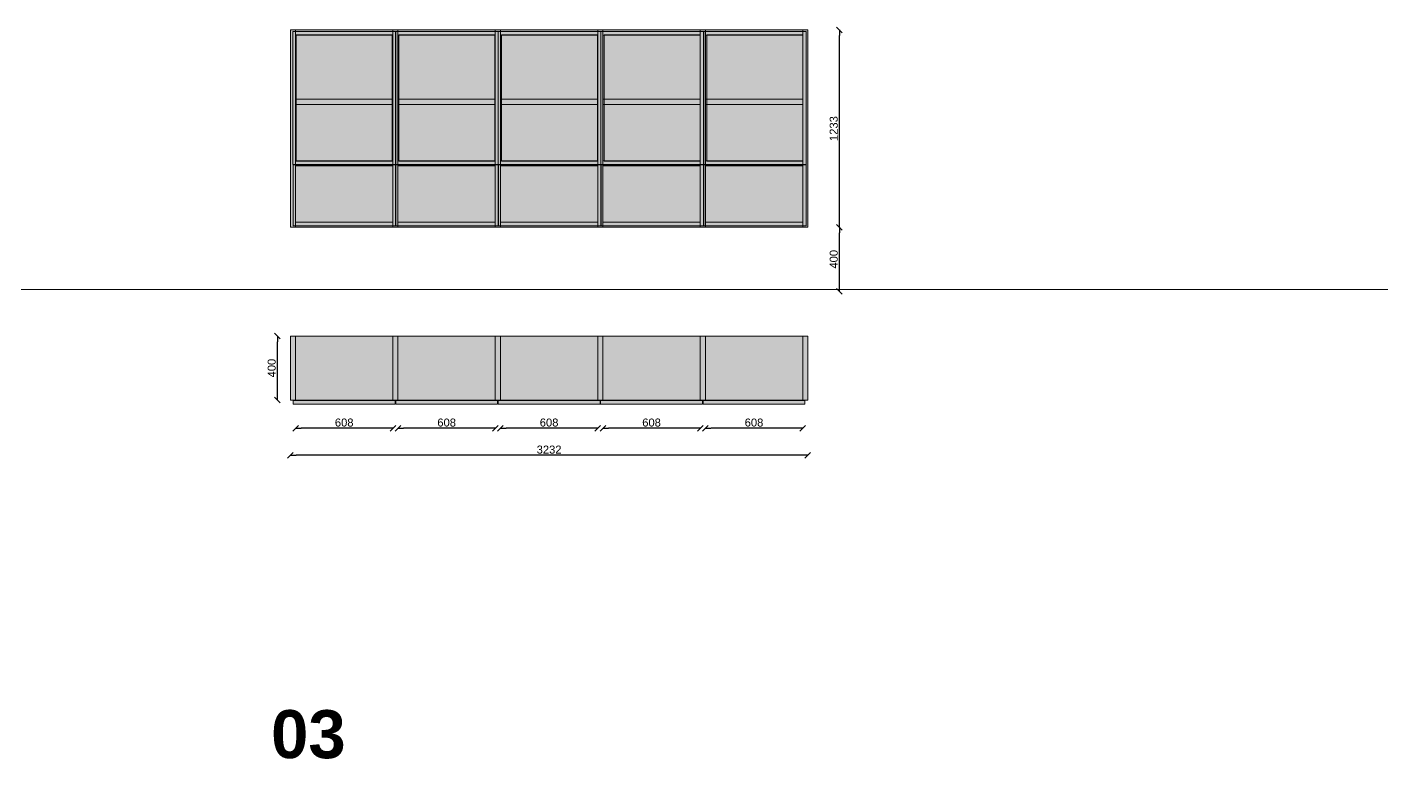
# Model space of a CAD drawing. Header units: inches. Extents: x -2150 to 187520, y -61540 to -22885.
# Drawn here: x 66319 to 74782, y -32826 to -28253 of the extents above; entities that cross this region are included whole.
import ezdxf

# ---------------------------------------------------------------- set-up
doc = ezdxf.new("R2010")
doc.units = ezdxf.units.IN
doc.header["$MEASUREMENT"] = 0
doc.layers.add('Linee arredi', color=3, linetype='Continuous', lineweight=20)
doc.layers.add('Quote', color=5, linetype='Continuous')
doc.styles.add('Arial', font='Arial.ttf')
doc.styles.add('Arial (bold)', font='Arial Bold.ttf')
doc.dimstyles.new('M&C_quote arredo', dxfattribs={"dimtxt": 50, "dimasz": 35.34668, "dimexe": 0, "dimexo": 0, "dimgap": 10, "dimtad": 1, "dimdec": 0, "dimtxsty": 'Arial', "dimblk": 'VW_SLASH', "dimcen": 0, "dimse1": 1, "dimse2": 1, "dimazin": 0, "dimtfac": 1, "dimtdec": 0, "dimtix": 1, "dimtmove": 0, "dimatfit": 0, "dimldrblk": 'VW_SLASH', "dimfxl": 0, "dimfxlon": 1, "dimfrac": 2, "dimtolj": 1, "dimarcsym": 0})

# ---------------------------------------------------------------- blocks, each defined once
blk = doc.blocks.new('VW_SLASH')
at = {"color": 0, "linetype": 'ByBlock', "lineweight": -2, "transparency": 16777216}
blk.add_line((0, 0), (-1, 0), dxfattribs=at)
at = {"color": 0, "linetype": 'Continuous', "lineweight": -2, "transparency": 16777216, "flags": 128}
blk.add_lwpolyline([(0.5, 0.5), (-0.5, -0.5)], dxfattribs=at)
blk = doc.blocks.new('*D342')
at = {"layer": 'Defpoints', "color": 0, "transparency": 16777216}
for p in [(67882.1, -30184.1), (67963.4, -30184.1), (67963.4, -30584.1)]:
    blk.add_point(p, dxfattribs=at)
at = {"layer": 'Quote', "color": 0, "lineweight": -2, "transparency": 16777216}
blk.add_line((67882.1, -30548.8), (67882.1, -30219.5), dxfattribs=at)
at = {"layer": 'Quote', "color": 0, "lineweight": -2, "transparency": 16777216, "xscale": 35.3466796875, "yscale": 35.3466796875, "zscale": 35.3466796875}
for p, rotation in [((67882.1, -30184.1), 90), ((67882.1, -30584.1), 270)]:
    blk.add_blockref('VW_SLASH', p, dxfattribs=dict(at, rotation=rotation))
at = {"layer": 'Quote', "color": 0, "transparency": 16777216, "insert": (67846.6, -30384.1), "char_height": 50, "attachment_point": 5, "rotation": 90, "style": 'Arial'}
blk.add_mtext('\\A1;400', dxfattribs=at)
blk = doc.blocks.new('*D343')
at = {"layer": 'Defpoints', "color": 0, "transparency": 16777216}
for p in [(67995.4, -30584.1), (68603.4, -30584.1), (67995.4, -30760.1)]:
    blk.add_point(p, dxfattribs=at)
at = {"layer": 'Quote', "color": 0, "lineweight": -2, "transparency": 16777216}
blk.add_line((68568.1, -30760.1), (68030.8, -30760.1), dxfattribs=at)
at = {"layer": 'Quote', "color": 0, "lineweight": -2, "transparency": 16777216, "xscale": 35.3466796875, "yscale": 35.3466796875, "zscale": 35.3466796875, "rotation": 180}
blk.add_blockref('VW_SLASH', (67995.4, -30760.1), dxfattribs=at)
at = {"layer": 'Quote', "color": 0, "lineweight": -2, "transparency": 16777216, "xscale": 35.3466796875, "yscale": 35.3466796875, "zscale": 35.3466796875}
blk.add_blockref('VW_SLASH', (68603.4, -30760.1), dxfattribs=at)
at = {"layer": 'Quote', "color": 0, "transparency": 16777216, "insert": (68299.4, -30724.6), "char_height": 50, "attachment_point": 5, "style": 'Arial'}
blk.add_mtext('\\A1;608', dxfattribs=at)
blk = doc.blocks.new('*D344')
at = {"layer": 'Defpoints', "color": 0, "transparency": 16777216}
for p in [(68635.4, -30584.1), (69243.4, -30584.1), (68635.4, -30760.1)]:
    blk.add_point(p, dxfattribs=at)
at = {"layer": 'Quote', "color": 0, "lineweight": -2, "transparency": 16777216}
blk.add_line((69208.1, -30760.1), (68670.8, -30760.1), dxfattribs=at)
at = {"layer": 'Quote', "color": 0, "lineweight": -2, "transparency": 16777216, "xscale": 35.3466796875, "yscale": 35.3466796875, "zscale": 35.3466796875, "rotation": 180}
blk.add_blockref('VW_SLASH', (68635.4, -30760.1), dxfattribs=at)
at = {"layer": 'Quote', "color": 0, "lineweight": -2, "transparency": 16777216, "xscale": 35.3466796875, "yscale": 35.3466796875, "zscale": 35.3466796875}
blk.add_blockref('VW_SLASH', (69243.4, -30760.1), dxfattribs=at)
at = {"layer": 'Quote', "color": 0, "transparency": 16777216, "insert": (68939.4, -30724.6), "char_height": 50, "attachment_point": 5, "style": 'Arial'}
blk.add_mtext('\\A1;608', dxfattribs=at)
blk = doc.blocks.new('*D345')
at = {"layer": 'Defpoints', "color": 0, "transparency": 16777216}
for p in [(69275.4, -30584.1), (69883.4, -30584.1), (69275.4, -30760.1)]:
    blk.add_point(p, dxfattribs=at)
at = {"layer": 'Quote', "color": 0, "lineweight": -2, "transparency": 16777216}
blk.add_line((69848.1, -30760.1), (69310.8, -30760.1), dxfattribs=at)
at = {"layer": 'Quote', "color": 0, "lineweight": -2, "transparency": 16777216, "xscale": 35.3466796875, "yscale": 35.3466796875, "zscale": 35.3466796875, "rotation": 180}
blk.add_blockref('VW_SLASH', (69275.4, -30760.1), dxfattribs=at)
at = {"layer": 'Quote', "color": 0, "lineweight": -2, "transparency": 16777216, "xscale": 35.3466796875, "yscale": 35.3466796875, "zscale": 35.3466796875}
blk.add_blockref('VW_SLASH', (69883.4, -30760.1), dxfattribs=at)
at = {"layer": 'Quote', "color": 0, "transparency": 16777216, "insert": (69579.4, -30724.6), "char_height": 50, "attachment_point": 5, "style": 'Arial'}
blk.add_mtext('\\A1;608', dxfattribs=at)
blk = doc.blocks.new('*D346')
at = {"layer": 'Defpoints', "color": 0, "transparency": 16777216}
for p in [(69915.4, -30584.1), (70523.4, -30584.1), (69915.4, -30760.1)]:
    blk.add_point(p, dxfattribs=at)
at = {"layer": 'Quote', "color": 0, "lineweight": -2, "transparency": 16777216}
blk.add_line((70488.1, -30760.1), (69950.8, -30760.1), dxfattribs=at)
at = {"layer": 'Quote', "color": 0, "lineweight": -2, "transparency": 16777216, "xscale": 35.3466796875, "yscale": 35.3466796875, "zscale": 35.3466796875, "rotation": 180}
blk.add_blockref('VW_SLASH', (69915.4, -30760.1), dxfattribs=at)
at = {"layer": 'Quote', "color": 0, "lineweight": -2, "transparency": 16777216, "xscale": 35.3466796875, "yscale": 35.3466796875, "zscale": 35.3466796875}
blk.add_blockref('VW_SLASH', (70523.4, -30760.1), dxfattribs=at)
at = {"layer": 'Quote', "color": 0, "transparency": 16777216, "insert": (70219.4, -30724.6), "char_height": 50, "attachment_point": 5, "style": 'Arial'}
blk.add_mtext('\\A1;608', dxfattribs=at)
blk = doc.blocks.new('*D347')
at = {"layer": 'Defpoints', "color": 0, "transparency": 16777216}
for p in [(70555.4, -30584.1), (71163.4, -30584.1), (70555.4, -30760.1)]:
    blk.add_point(p, dxfattribs=at)
at = {"layer": 'Quote', "color": 0, "lineweight": -2, "transparency": 16777216}
blk.add_line((71128.1, -30760.1), (70590.8, -30760.1), dxfattribs=at)
at = {"layer": 'Quote', "color": 0, "lineweight": -2, "transparency": 16777216, "xscale": 35.3466796875, "yscale": 35.3466796875, "zscale": 35.3466796875, "rotation": 180}
blk.add_blockref('VW_SLASH', (70555.4, -30760.1), dxfattribs=at)
at = {"layer": 'Quote', "color": 0, "lineweight": -2, "transparency": 16777216, "xscale": 35.3466796875, "yscale": 35.3466796875, "zscale": 35.3466796875}
blk.add_blockref('VW_SLASH', (71163.4, -30760.1), dxfattribs=at)
at = {"layer": 'Quote', "color": 0, "transparency": 16777216, "insert": (70859.4, -30724.6), "char_height": 50, "attachment_point": 5, "style": 'Arial'}
blk.add_mtext('\\A1;608', dxfattribs=at)
blk = doc.blocks.new('*D348')
at = {"layer": 'Defpoints', "color": 0, "transparency": 16777216}
for p in [(67963.4, -30584.1), (71195.4, -30584.1), (67963.4, -30929.1)]:
    blk.add_point(p, dxfattribs=at)
at = {"layer": 'Quote', "color": 0, "lineweight": -2, "transparency": 16777216}
blk.add_line((71160.1, -30929.1), (67998.8, -30929.1), dxfattribs=at)
at = {"layer": 'Quote', "color": 0, "lineweight": -2, "transparency": 16777216, "xscale": 35.3466796875, "yscale": 35.3466796875, "zscale": 35.3466796875, "rotation": 180}
blk.add_blockref('VW_SLASH', (67963.4, -30929.1), dxfattribs=at)
at = {"layer": 'Quote', "color": 0, "lineweight": -2, "transparency": 16777216, "xscale": 35.3466796875, "yscale": 35.3466796875, "zscale": 35.3466796875}
blk.add_blockref('VW_SLASH', (71195.4, -30929.1), dxfattribs=at)
at = {"layer": 'Quote', "color": 0, "transparency": 16777216, "insert": (69579.4, -30893.6), "char_height": 50, "attachment_point": 5, "style": 'Arial'}
blk.add_mtext('\\A1;3232', dxfattribs=at)
blk = doc.blocks.new('*D349')
at = {"layer": 'Defpoints', "color": 0, "transparency": 16777216}
for p in [(71195.4, -28271.1), (71393.1, -28271.1), (71195.4, -29504.1)]:
    blk.add_point(p, dxfattribs=at)
at = {"layer": 'Quote', "color": 0, "lineweight": -2, "transparency": 16777216}
blk.add_line((71393.1, -29468.8), (71393.1, -28306.5), dxfattribs=at)
at = {"layer": 'Quote', "color": 0, "lineweight": -2, "transparency": 16777216, "xscale": 35.3466796875, "yscale": 35.3466796875, "zscale": 35.3466796875}
for p, rotation in [((71393.1, -28271.1), 90), ((71393.1, -29504.1), 270)]:
    blk.add_blockref('VW_SLASH', p, dxfattribs=dict(at, rotation=rotation))
at = {"layer": 'Quote', "color": 0, "transparency": 16777216, "insert": (71357.6, -28887.6), "char_height": 50, "attachment_point": 5, "rotation": 90, "style": 'Arial'}
blk.add_mtext('\\A1;1233', dxfattribs=at)
blk = doc.blocks.new('*D350')
at = {"layer": 'Defpoints', "color": 0, "transparency": 16777216}
for p in [(71195.4, -29504.1), (71393.1, -29504.1), (71195.4, -29904.1)]:
    blk.add_point(p, dxfattribs=at)
at = {"layer": 'Quote', "color": 0, "lineweight": -2, "transparency": 16777216}
blk.add_line((71393.1, -29868.8), (71393.1, -29539.5), dxfattribs=at)
at = {"layer": 'Quote', "color": 0, "lineweight": -2, "transparency": 16777216, "xscale": 35.3466796875, "yscale": 35.3466796875, "zscale": 35.3466796875}
for p, rotation in [((71393.1, -29504.1), 90), ((71393.1, -29904.1), 270)]:
    blk.add_blockref('VW_SLASH', p, dxfattribs=dict(at, rotation=rotation))
at = {"layer": 'Quote', "color": 0, "transparency": 16777216, "insert": (71357.6, -29704.1), "char_height": 50, "attachment_point": 5, "rotation": 90, "style": 'Arial'}
blk.add_mtext('\\A1;400', dxfattribs=at)
blk = doc.blocks.new('Gruppo-56')
at = {"layer": 'Linee arredi'}
h = blk.add_hatch(color=252, dxfattribs=at)
h.dxf.hatch_style = 1
h.paths.add_polyline_path([(-71560.7, 60052.7), (-72200.7, 60052.7), (-72200.7, 59222.7), (-71560.7, 59222.7)])
h.paths.add_polyline_path([(-71580.7, 60032.7), (-71580.7, 59242.7), (-72180.7, 59242.7), (-72180.7, 60032.7)], flags=16)
at = {"layer": 'Linee arredi', "transparency": 33554636}
h = blk.add_hatch(color=256, dxfattribs=at)
h.dxf.hatch_style = 1
h.set_gradient(color1=(195, 255, 255), tint=1)
h.paths.add_polyline_path([(-71580.7, 60032.7), (-72180.7, 60032.7), (-72180.7, 59242.7), (-71580.7, 59242.7)])
at = {"layer": 'Linee arredi', "linetype": 'Continuous', "lineweight": 5, "transparency": 33554687, "flags": 128}
for points in [[(-71560.7, 59222.7), (-71560.7, 60052.7), (-72200.7, 60052.7), (-72200.7, 59222.7)], [(-72180.7, 60032.7), (-71580.7, 60032.7), (-71580.7, 59242.7), (-72180.7, 59242.7)], [(-72180.7, 60032.7), (-71580.7, 60032.7), (-71580.7, 59242.7), (-72180.7, 59242.7)]]:
    blk.add_lwpolyline(points, close=True, dxfattribs=at)

msp = doc.modelspace()

# ---------------------------------------------------------------- hatches: boundary and pattern name
at = {"layer": 'Linee arredi'}
h = msp.add_hatch(color=254, dxfattribs=at)
h.dxf.hatch_style = 1
h.paths.add_polyline_path([(68603.4, -28271.1), (67995.4, -28271.1), (67995.4, -28303.1), (68603.4, -28303.1)])
h.paths.add_polyline_path([(67995.4, -28271.1), (67963.4, -28271.1), (67963.4, -29504.1), (67995.4, -29504.1), (67995.4, -29472.1)])
h.paths.add_polyline_path([(68603.4, -28704.1), (67995.4, -28704.1), (67995.4, -28736.1), (68603.4, -28736.1)])
h.paths.add_polyline_path([(68603.4, -29088.1), (67995.4, -29088.1), (67995.4, -29120.1), (68603.4, -29120.1)])
h.paths.add_polyline_path([(68603.4, -29472.1), (67995.4, -29472.1), (67995.4, -29504.1), (68603.4, -29504.1)])
h.paths.add_polyline_path([(68635.4, -29088.1), (68603.4, -29088.1), (68603.4, -29120.1), (68603.4, -29504.1), (68635.4, -29504.1), (68635.4, -29472.1)])
h.paths.add_polyline_path([(69243.4, -29472.1), (68635.4, -29472.1), (68635.4, -29504.1), (69243.4, -29504.1)])
h.paths.add_polyline_path([(68635.4, -28303.1), (68603.4, -28303.1), (68603.4, -29088.1), (68635.4, -29088.1)])
h.paths.add_polyline_path([(69243.4, -28704.1), (68635.4, -28704.1), (68635.4, -28736.1), (69243.4, -28736.1)])
h.paths.add_polyline_path([(69243.4, -28271.1), (68635.4, -28271.1), (68635.4, -28303.1), (69243.4, -28303.1)])
h.paths.add_polyline_path([(68635.4, -28271.1), (68603.4, -28271.1), (68603.4, -28303.1), (68635.4, -28303.1)])
h.paths.add_polyline_path([(69275.4, -28271.1), (69243.4, -28271.1), (69243.4, -28303.1), (69275.4, -28303.1)])
h.paths.add_polyline_path([(69275.4, -28303.1), (69243.4, -28303.1), (69243.4, -29088.1), (69275.4, -29088.1)])
h.paths.add_polyline_path([(69883.4, -28271.1), (69275.4, -28271.1), (69275.4, -28303.1), (69883.4, -28303.1)])
h.paths.add_polyline_path([(69883.4, -28704.1), (69275.4, -28704.1), (69275.4, -28736.1), (69883.4, -28736.1)])
h.paths.add_polyline_path([(69243.4, -29088.1), (68635.4, -29088.1), (68635.4, -29120.1), (69243.4, -29120.1)])
h.paths.add_polyline_path([(69275.4, -29088.1), (69243.4, -29088.1), (69243.4, -29120.1), (69243.4, -29504.1), (69275.4, -29504.1), (69275.4, -29472.1)])
h.paths.add_polyline_path([(69883.4, -29088.1), (69275.4, -29088.1), (69275.4, -29120.1), (69883.4, -29120.1)])
h.paths.add_polyline_path([(69883.4, -29472.1), (69275.4, -29472.1), (69275.4, -29504.1), (69883.4, -29504.1)])
h.paths.add_polyline_path([(69915.4, -29088.1), (69883.4, -29088.1), (69883.4, -29120.1), (69883.4, -29504.1), (69915.4, -29504.1), (69915.4, -29472.1)])
h.paths.add_polyline_path([(69915.4, -28303.1), (69883.4, -28303.1), (69883.4, -29088.1), (69915.4, -29088.1)])
h.paths.add_polyline_path([(69915.4, -28271.1), (69883.4, -28271.1), (69883.4, -28303.1), (69915.4, -28303.1)])
h.paths.add_polyline_path([(70523.4, -28271.1), (69915.4, -28271.1), (69915.4, -28303.1), (70523.4, -28303.1)])
h.paths.add_polyline_path([(70523.4, -28704.1), (69915.4, -28704.1), (69915.4, -28736.1), (70523.4, -28736.1)])
h.paths.add_polyline_path([(70523.4, -29088.1), (69915.4, -29088.1), (69915.4, -29120.1), (70523.4, -29120.1)])
h.paths.add_polyline_path([(70523.4, -29472.1), (69915.4, -29472.1), (69915.4, -29504.1), (70523.4, -29504.1)])
h.paths.add_polyline_path([(70555.4, -29088.1), (70523.4, -29088.1), (70523.4, -29504.1), (70555.4, -29504.1), (70555.4, -29472.1)])
h.paths.add_polyline_path([(70555.4, -28303.1), (70523.4, -28303.1), (70523.4, -29088.1), (70555.4, -29088.1)])
h.paths.add_polyline_path([(70555.4, -28271.1), (70523.4, -28271.1), (70523.4, -28303.1), (70555.4, -28303.1)])
h.paths.add_polyline_path([(71163.4, -28271.1), (70555.4, -28271.1), (70555.4, -28303.1), (71163.4, -28303.1)])
h.paths.add_polyline_path([(71163.4, -28704.1), (70555.4, -28704.1), (70555.4, -28736.1), (71163.4, -28736.1)])
h.paths.add_polyline_path([(71163.4, -29088.1), (70555.4, -29088.1), (70555.4, -29120.1), (71163.4, -29120.1)])
h.paths.add_polyline_path([(71163.4, -29472.1), (70555.4, -29472.1), (70555.4, -29504.1), (71163.4, -29504.1)])
h.paths.add_polyline_path([(71195.4, -28271.1), (71163.4, -28271.1), (71163.4, -28303.1), (71163.4, -29504.1), (71195.4, -29504.1)])
h = msp.add_hatch(color=252, dxfattribs=at)
h.dxf.hatch_style = 1
h.paths.add_polyline_path([(68619.4, -29496.1), (68619.4, -29115.1), (67980.3, -29115.1), (67980.3, -29496.1)])
h = msp.add_hatch(color=252, dxfattribs=at)
h.dxf.hatch_style = 1
h.paths.add_polyline_path([(69261.3, -29496.1), (69261.3, -29115.1), (68622.2, -29115.1), (68622.2, -29496.1)])
h = msp.add_hatch(color=252, dxfattribs=at)
h.dxf.hatch_style = 1
h.paths.add_polyline_path([(69902.1, -29496.1), (69902.1, -29115.1), (69262.9, -29115.1), (69262.9, -29496.1)])
h = msp.add_hatch(color=252, dxfattribs=at)
h.dxf.hatch_style = 1
h.paths.add_polyline_path([(70543, -29496.1), (70543, -29115.1), (69903.9, -29115.1), (69903.9, -29496.1)])
h = msp.add_hatch(color=252, dxfattribs=at)
h.dxf.hatch_style = 1
h.paths.add_polyline_path([(71185, -29496.1), (71185, -29115.1), (70545.9, -29115.1), (70545.9, -29496.1)])
h = msp.add_hatch(color=7, dxfattribs=at)
h.dxf.hatch_style = 1
h.paths.add_polyline_path([(67963.4, -30584.1), (67995.4, -30584.1), (67995.4, -30184.1), (67963.4, -30184.1)])
h.paths.add_polyline_path([(68603.4, -30584.1), (68603.4, -30184.1), (67995.4, -30184.1), (67995.4, -30584.1)])
h.paths.add_polyline_path([(68603.4, -30584.1), (68635.4, -30584.1), (68635.4, -30184.1), (68603.4, -30184.1)])
h.paths.add_polyline_path([(68635.4, -30184.1), (68635.4, -30584.1), (69243.4, -30584.1), (69243.4, -30184.1)])
h.paths.add_polyline_path([(69243.4, -30584.1), (69275.4, -30584.1), (69275.4, -30184.1), (69243.4, -30184.1)])
h.paths.add_polyline_path([(69275.4, -30584.1), (69883.4, -30584.1), (69883.4, -30184.1), (69275.4, -30184.1)])
h.paths.add_polyline_path([(69915.4, -30184.1), (69883.4, -30184.1), (69883.4, -30584.1), (69915.4, -30584.1)])
h.paths.add_polyline_path([(69915.4, -30184.1), (69915.4, -30584.1), (70523.4, -30584.1), (70523.4, -30184.1)])
h.paths.add_polyline_path([(70555.4, -30184.1), (70523.4, -30184.1), (70523.4, -30584.1), (70555.4, -30584.1)])
h.paths.add_polyline_path([(70555.4, -30184.1), (70555.4, -30584.1), (71163.4, -30584.1), (71163.4, -30184.1)])
h.paths.add_polyline_path([(71195.4, -30184.1), (71163.4, -30184.1), (71163.4, -30584.1), (71195.4, -30584.1)])
h = msp.add_hatch(color=252, dxfattribs=at)
h.dxf.hatch_style = 1
h.paths.add_polyline_path([(68617.9, -30609.1), (68617.9, -30587.1), (67981.1, -30587.1), (67981.1, -30609.1)])
h = msp.add_hatch(color=252, dxfattribs=at)
h.dxf.hatch_style = 1
h.paths.add_polyline_path([(68621.1, -30609.1), (69257.9, -30609.1), (69257.9, -30587.1), (68621.1, -30587.1)])
h = msp.add_hatch(color=252, dxfattribs=at)
h.dxf.hatch_style = 1
h.paths.add_polyline_path([(69261.1, -30609.1), (69897.9, -30609.1), (69897.9, -30587.1), (69261.1, -30587.1)])
h = msp.add_hatch(color=252, dxfattribs=at)
h.dxf.hatch_style = 1
h.paths.add_polyline_path([(69901.1, -30609.1), (70537.9, -30609.1), (70537.9, -30587.1), (69901.1, -30587.1)])
h = msp.add_hatch(color=252, dxfattribs=at)
h.dxf.hatch_style = 1
h.paths.add_polyline_path([(70541.1, -30609.1), (71177.9, -30609.1), (71177.9, -30587.1), (70541.1, -30587.1)])

# ---------------------------------------------------------------- linework, layer by layer
at = {"layer": 'Linee arredi', "color": 7}
msp.add_line((51079.1, -29893.6), (97088.4, -29893.6), dxfattribs=at)
at = {"layer": 'Linee arredi', "linetype": 'Continuous', "lineweight": 5, "transparency": 33554687, "flags": 128}
for points in [[(67963.4, -28271.1), (67995.4, -28271.1), (67995.4, -29504.1), (67963.4, -29504.1)], [(67995.4, -28271.1), (68603.4, -28271.1), (68603.4, -28303.1), (67995.4, -28303.1)], [(68603.4, -28271.1), (68635.4, -28271.1), (68635.4, -29504.1), (68603.4, -29504.1)], [(68635.4, -28271.1), (69243.4, -28271.1), (69243.4, -28303.1), (68635.4, -28303.1)], [(69243.4, -28271.1), (69275.4, -28271.1), (69275.4, -29504.1), (69243.4, -29504.1)], [(69275.4, -28271.1), (69883.4, -28271.1), (69883.4, -28303.1), (69275.4, -28303.1)], [(69883.4, -28271.1), (69915.4, -28271.1), (69915.4, -29504.1), (69883.4, -29504.1)], [(69915.4, -28271.1), (70523.4, -28271.1), (70523.4, -28303.1), (69915.4, -28303.1)], [(70523.4, -28271.1), (70555.4, -28271.1), (70555.4, -29504.1), (70523.4, -29504.1)], [(70523.4, -28271.1), (70555.4, -28271.1), (70555.4, -29504.1), (70523.4, -29504.1)], [(70555.4, -28271.1), (71163.4, -28271.1), (71163.4, -28303.1), (70555.4, -28303.1)], [(71163.4, -28271.1), (71195.4, -28271.1), (71195.4, -29504.1), (71163.4, -29504.1)], [(71163.4, -28271.1), (71195.4, -28271.1), (71195.4, -29504.1), (71163.4, -29504.1)], [(67995.4, -28704.1), (68603.4, -28704.1), (68603.4, -28736.1), (67995.4, -28736.1)], [(68635.4, -28704.1), (69243.4, -28704.1), (69243.4, -28736.1), (68635.4, -28736.1)], [(69275.4, -28704.1), (69883.4, -28704.1), (69883.4, -28736.1), (69275.4, -28736.1)], [(69915.4, -28704.1), (70523.4, -28704.1), (70523.4, -28736.1), (69915.4, -28736.1)], [(70555.4, -28704.1), (71163.4, -28704.1), (71163.4, -28736.1), (70555.4, -28736.1)], [(67995.4, -29088.1), (68603.4, -29088.1), (68603.4, -29120.1), (67995.4, -29120.1)], [(68635.4, -29088.1), (69243.4, -29088.1), (69243.4, -29120.1), (68635.4, -29120.1)], [(69275.4, -29088.1), (69883.4, -29088.1), (69883.4, -29120.1), (69275.4, -29120.1)], [(69915.4, -29088.1), (70523.4, -29088.1), (70523.4, -29120.1), (69915.4, -29120.1)], [(70555.4, -29088.1), (71163.4, -29088.1), (71163.4, -29120.1), (70555.4, -29120.1)], [(67995.4, -29472.1), (68603.4, -29472.1), (68603.4, -29504.1), (67995.4, -29504.1)], [(68635.4, -29472.1), (69243.4, -29472.1), (69243.4, -29504.1), (68635.4, -29504.1)], [(69275.4, -29472.1), (69883.4, -29472.1), (69883.4, -29504.1), (69275.4, -29504.1)], [(69915.4, -29472.1), (70523.4, -29472.1), (70523.4, -29504.1), (69915.4, -29504.1)], [(70555.4, -29472.1), (71163.4, -29472.1), (71163.4, -29504.1), (70555.4, -29504.1)], [(67963.4, -30184.1), (71195.4, -30184.1), (71195.4, -30584.1), (67963.4, -30584.1)], [(67963.4, -30184.1), (67995.4, -30184.1), (67995.4, -30584.1), (67963.4, -30584.1)], [(68603.4, -30184.1), (68635.4, -30184.1), (68635.4, -30584.1), (68603.4, -30584.1)], [(69243.4, -30184.1), (69275.4, -30184.1), (69275.4, -30584.1), (69243.4, -30584.1)], [(69883.4, -30184.1), (69915.4, -30184.1), (69915.4, -30584.1), (69883.4, -30584.1)], [(70523.4, -30184.1), (70555.4, -30184.1), (70555.4, -30584.1), (70523.4, -30584.1)], [(71163.4, -30184.1), (71195.4, -30184.1), (71195.4, -30584.1), (71163.4, -30584.1)], [(67981.1, -30587.1), (68617.9, -30587.1), (68617.9, -30609.1), (67981.1, -30609.1)], [(68621.1, -30587.1), (69257.9, -30587.1), (69257.9, -30609.1), (68621.1, -30609.1)], [(69261.1, -30587.1), (69897.9, -30587.1), (69897.9, -30609.1), (69261.1, -30609.1)], [(69901.1, -30587.1), (70537.9, -30587.1), (70537.9, -30609.1), (69901.1, -30609.1)], [(70541.1, -30587.1), (71177.9, -30587.1), (71177.9, -30609.1), (70541.1, -30609.1)]]:
    msp.add_lwpolyline(points, close=True, dxfattribs=at)
at = {"layer": 'Linee arredi'}
for points in [[(68619.4, -29496.1), (68619.4, -29115.1), (67980.3, -29115.1), (67980.3, -29496.1), (68615.3, -29496.1)], [(69261.3, -29496.1), (69261.3, -29115.1), (68622.2, -29115.1), (68622.2, -29496.1), (69257.2, -29496.1)], [(69902.1, -29496.1), (69902.1, -29115.1), (69262.9, -29115.1), (69262.9, -29496.1), (69897.9, -29496.1)], [(70543, -29496.1), (70543, -29115.1), (69903.9, -29115.1), (69903.9, -29496.1), (70538.9, -29496.1)], [(71185, -29496.1), (71185, -29115.1), (70545.9, -29115.1), (70545.9, -29496.1), (71180.9, -29496.1)]]:
    msp.add_lwpolyline(points, close=True, dxfattribs=at)

# ---------------------------------------------------------------- block references
at = {"layer": 'Linee arredi', "transparency": 33554687}
for p in [(140180.1, -88333.8), (140822, -88333.8), (141462.8, -88333.8), (142103.7, -88333.8), (142745.7, -88333.8)]:
    msp.add_blockref('Gruppo-56', p, dxfattribs=at)

# ---------------------------------------------------------------- texts
at = {"layer": 'Linee arredi', "transparency": 33554687, "insert": (67842.6, -32826), "char_height": 300, "attachment_point": 7, "line_spacing_factor": 1.006858, "style": 'Arial (bold)'}
msp.add_mtext('03', dxfattribs=at)

# ---------------------------------------------------------------- dimensions: what is measured, and where the dimension line sits
at = {"layer": 'Quote', "color": 7}
for base, p1, p2, picture, middle in [((71393.1, -28271.1), (71195.4, -29504.1), (71195.4, -28271.1), '*D349', (71357.6, -28887.6)), ((71393.1, -29504.1), (71195.4, -29904.1), (71195.4, -29504.1), '*D350', (71357.6, -29704.1)), ((67882.1, -30184.1), (67963.4, -30584.1), (67963.4, -30184.1), '*D342', (67846.6, -30384.1))]:
    dim = msp.add_linear_dim(base=base, p1=p1, p2=p2, angle=270, dimstyle='M&C_quote arredo', override={"dimpost": '<>', "dimtmove": 1}, dxfattribs=at)
    dim.commit()
    dim.dimension.update_dxf_attribs({"geometry": picture, "text_midpoint": middle})
for base, p1, p2, picture, middle in [((67963.4, -30929.1), (71195.4, -30584.1), (67963.4, -30584.1), '*D348', (69579.4, -30893.6)), ((67995.4, -30760.1), (68603.4, -30584.1), (67995.4, -30584.1), '*D343', (68299.4, -30724.6)), ((68635.4, -30760.1), (69243.4, -30584.1), (68635.4, -30584.1), '*D344', (68939.4, -30724.6)), ((69275.4, -30760.1), (69883.4, -30584.1), (69275.4, -30584.1), '*D345', (69579.4, -30724.6)), ((69915.4, -30760.1), (70523.4, -30584.1), (69915.4, -30584.1), '*D346', (70219.4, -30724.6)), ((70555.4, -30760.1), (71163.4, -30584.1), (70555.4, -30584.1), '*D347', (70859.4, -30724.6))]:
    dim = msp.add_linear_dim(base=base, p1=p1, p2=p2, dimstyle='M&C_quote arredo', override={"dimpost": '<>', "dimtmove": 1}, dxfattribs=at)
    dim.commit()
    dim.dimension.update_dxf_attribs({"geometry": picture, "text_midpoint": middle})

doc.saveas('drawing.dxf')
